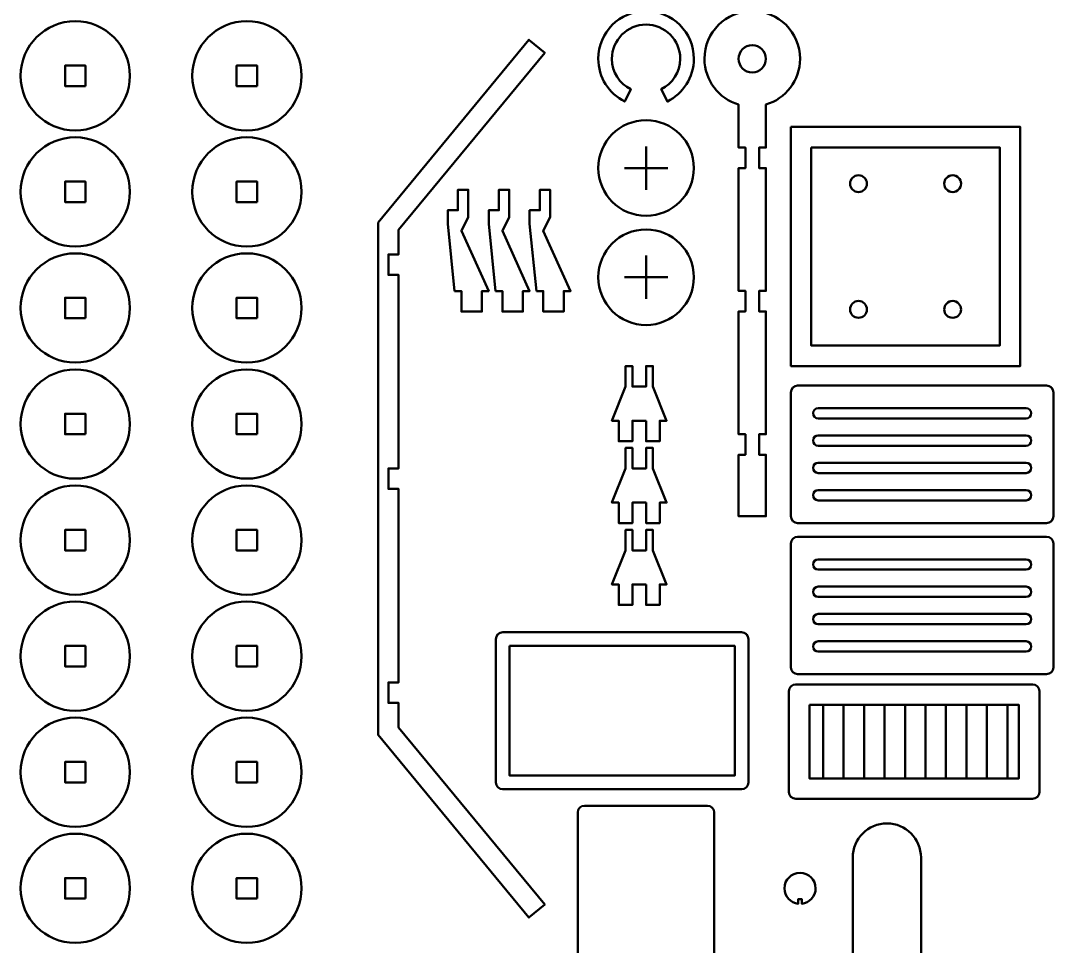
# Model space of a CAD drawing. Header units: inches. Extents: x 1117 to 1992, y -2324 to -585.
# Drawn here: x 1163.7 to 1315, y -1914.4 to -1778.9 of the extents above; entities that cross this region are included whole.
import ezdxf

# ---------------------------------------------------------------- set-up
doc = ezdxf.new("R2010")
doc.units = ezdxf.units.IN
doc.header["$MEASUREMENT"] = 0
doc.layers.add('Layer 1', color=7, linetype='Continuous')

# ---------------------------------------------------------------- blocks, each defined once
blk = doc.blocks.new('block 229')
at = {"layer": 'Layer 1', "color": 240, "lineweight": 50, "true_color": 0xec2227}
blk.add_lwpolyline([(1279.28, -1879.08), (1309.97, -1879.08), (1309.97, -1889.84), (1279.28, -1889.84), (1279.28, -1879.08)], dxfattribs=at)
at = {"layer": 'Layer 1', "color": 18, "lineweight": 50, "true_color": 0x010101}
for points in [[(1281.28, -1879.08), (1281.28, -1889.84)], [(1284.28, -1879.08), (1284.28, -1889.84)], [(1287.28, -1879.08), (1287.28, -1889.84)], [(1290.28, -1879.08), (1290.28, -1889.84)], [(1293.28, -1879.08), (1293.28, -1889.84)], [(1296.28, -1879.08), (1296.28, -1889.84)], [(1299.28, -1879.08), (1299.28, -1889.84)], [(1302.28, -1879.08), (1302.28, -1889.84)], [(1305.28, -1879.08), (1305.28, -1889.84)], [(1308.28, -1879.08), (1308.28, -1889.84)]]:
    blk.add_lwpolyline(points, dxfattribs=at)
blk.add_open_spline([(1312.97, -1891.84), (1312.97, -1892.39), (1312.52, -1892.84), (1311.97, -1892.84), (1311.97, -1892.84), (1277.28, -1892.84), (1277.28, -1892.84), (1276.73, -1892.84), (1276.28, -1892.39), (1276.28, -1891.84), (1276.28, -1891.84), (1276.28, -1877.08), (1276.28, -1877.08), (1276.28, -1876.53), (1276.73, -1876.08), (1277.28, -1876.08), (1277.28, -1876.08), (1311.97, -1876.08), (1311.97, -1876.08), (1312.52, -1876.08), (1312.97, -1876.53), (1312.97, -1877.08), (1312.97, -1877.08), (1312.97, -1891.84), (1312.97, -1891.84)], degree=3, knots=[0, 0, 0, 0, 1, 1, 1, 2, 2, 2, 3, 3, 3, 4, 4, 4, 5, 5, 5, 6, 6, 6, 7, 7, 7, 8, 8, 8, 8], dxfattribs=at)
blk = doc.blocks.new('block 233')
at = {"layer": 'Layer 1', "color": 240, "lineweight": 50, "true_color": 0xec2227}
for points in [[(1248.34, -1926.84), (1253.34, -1926.84), (1253.34, -1928.84), (1248.34, -1928.84), (1248.34, -1926.84)], [(1257.34, -1926.84), (1262.34, -1926.84), (1262.34, -1928.84), (1257.34, -1928.84), (1257.34, -1926.84)], [(1245.34, -1927.84), (1248.34, -1927.84)], [(1253.34, -1927.84), (1257.34, -1927.84)], [(1262.34, -1927.84), (1265.34, -1927.84)]]:
    blk.add_lwpolyline(points, dxfattribs=at)
at = {"layer": 'Layer 1', "color": 18, "lineweight": 50, "true_color": 0x010101}
blk.add_open_spline([(1265.34, -1894.84), (1265.34, -1894.29), (1264.89, -1893.84), (1264.34, -1893.84), (1264.34, -1893.84), (1246.34, -1893.84), (1246.34, -1893.84), (1245.79, -1893.84), (1245.34, -1894.28), (1245.34, -1894.84), (1245.34, -1894.84), (1245.34, -1960.84), (1245.34, -1960.84), (1245.34, -1961.39), (1245.79, -1961.84), (1246.34, -1961.84), (1246.34, -1961.84), (1264.34, -1961.84), (1264.34, -1961.84), (1264.89, -1961.84), (1265.34, -1961.39), (1265.34, -1960.84), (1265.34, -1960.84), (1265.34, -1894.84), (1265.34, -1894.84)], degree=3, knots=[0, 0, 0, 0, 1, 1, 1, 2, 2, 2, 3, 3, 3, 4, 4, 4, 5, 5, 5, 6, 6, 6, 7, 7, 7, 8, 8, 8, 8], dxfattribs=at)
blk = doc.blocks.new('block 235')
at = {"layer": 'Layer 1', "color": 240, "lineweight": 50, "true_color": 0xec2227}
for points in [[(1286.45, -1801.5), (1287.13, -1801.5), (1287.69, -1802.05), (1287.69, -1802.73), (1287.69, -1803.42), (1287.13, -1803.97), (1286.45, -1803.97), (1285.77, -1803.97), (1285.22, -1803.42), (1285.22, -1802.73), (1285.22, -1802.05), (1285.77, -1801.5), (1286.45, -1801.5)], [(1300.26, -1801.5), (1300.94, -1801.5), (1301.49, -1802.05), (1301.49, -1802.73), (1301.49, -1803.42), (1300.94, -1803.97), (1300.26, -1803.97), (1299.57, -1803.97), (1299.02, -1803.42), (1299.02, -1802.73), (1299.02, -1802.05), (1299.57, -1801.5), (1300.26, -1801.5)]]:
    blk.add_open_spline(points, degree=3, knots=[0, 0, 0, 0, 1, 1, 1, 2, 2, 2, 3, 3, 3, 4, 4, 4, 4], dxfattribs=at)
blk = doc.blocks.new('block 236')
at = {"layer": 'Layer 1', "color": 240, "lineweight": 50, "true_color": 0xec2227}
for points in [[(1286.45, -1819.91), (1287.13, -1819.91), (1287.69, -1820.47), (1287.69, -1821.15), (1287.69, -1821.83), (1287.13, -1822.38), (1286.45, -1822.38), (1285.77, -1822.38), (1285.22, -1821.83), (1285.22, -1821.15), (1285.22, -1820.47), (1285.77, -1819.91), (1286.45, -1819.91)], [(1300.26, -1819.91), (1300.94, -1819.91), (1301.49, -1820.47), (1301.49, -1821.15), (1301.49, -1821.83), (1300.94, -1822.38), (1300.26, -1822.38), (1299.57, -1822.38), (1299.02, -1821.83), (1299.02, -1821.15), (1299.02, -1820.47), (1299.57, -1819.91), (1300.26, -1819.91)]]:
    blk.add_open_spline(points, degree=3, knots=[0, 0, 0, 0, 1, 1, 1, 2, 2, 2, 3, 3, 3, 4, 4, 4, 4], dxfattribs=at)
blk = doc.blocks.new('block 234')
at = {"layer": 'Layer 1', "color": 18, "lineweight": 50, "true_color": 0x010101}
blk.add_lwpolyline([(1276.55, -1794.43), (1310.16, -1794.43), (1310.16, -1829.46), (1276.55, -1829.46), (1276.55, -1794.43)], dxfattribs=at)
at = {"layer": 'Layer 1', "color": 240, "lineweight": 50, "true_color": 0xec2227}
blk.add_lwpolyline([(1279.55, -1797.43), (1307.16, -1797.43), (1307.16, -1826.46), (1279.55, -1826.46), (1279.55, -1797.43)], dxfattribs=at)
at = {"layer": 'Layer 1'}
for name in ['block 235', 'block 236']:
    blk.add_blockref(name, (0, 0), dxfattribs=at)
blk = doc.blocks.new('block 237')
at = {"layer": 'Layer 1', "color": 240, "lineweight": 50, "true_color": 0xec2227}
blk.add_lwpolyline([(1235.34, -1870.44), (1268.34, -1870.44), (1268.34, -1889.44), (1235.34, -1889.44), (1235.34, -1870.44)], dxfattribs=at)
at = {"layer": 'Layer 1', "color": 18, "lineweight": 50, "true_color": 0x010101}
blk.add_open_spline([(1233.34, -1869.44), (1233.34, -1868.89), (1233.79, -1868.44), (1234.34, -1868.44), (1234.34, -1868.44), (1269.34, -1868.44), (1269.34, -1868.44), (1269.89, -1868.44), (1270.34, -1868.89), (1270.34, -1869.44), (1270.34, -1869.44), (1270.34, -1890.44), (1270.34, -1890.44), (1270.34, -1890.99), (1269.89, -1891.44), (1269.34, -1891.44), (1269.34, -1891.44), (1234.34, -1891.44), (1234.34, -1891.44), (1233.79, -1891.44), (1233.34, -1890.99), (1233.34, -1890.44), (1233.34, -1890.44), (1233.34, -1869.44), (1233.34, -1869.44)], degree=3, knots=[0, 0, 0, 0, 1, 1, 1, 2, 2, 2, 3, 3, 3, 4, 4, 4, 5, 5, 5, 6, 6, 6, 7, 7, 7, 8, 8, 8, 8], dxfattribs=at)
blk = doc.blocks.new('block 240')
at = {"layer": 'Layer 1', "color": 240, "lineweight": 50, "true_color": 0xec2227}
for points in [[(1255.34, -1797.27), (1255.34, -1803.62)], [(1252.16, -1800.44), (1258.51, -1800.44)]]:
    blk.add_lwpolyline(points, dxfattribs=at)
at = {"layer": 'Layer 1', "color": 18, "lineweight": 50, "true_color": 0x010101}
blk.add_open_spline([(1255.34, -1793.44), (1259.21, -1793.44), (1262.34, -1796.58), (1262.34, -1800.44), (1262.34, -1804.31), (1259.21, -1807.44), (1255.34, -1807.44), (1251.47, -1807.44), (1248.34, -1804.31), (1248.34, -1800.44), (1248.34, -1796.58), (1251.47, -1793.44), (1255.34, -1793.44)], degree=3, knots=[0, 0, 0, 0, 1, 1, 1, 2, 2, 2, 3, 3, 3, 4, 4, 4, 4], dxfattribs=at)
blk = doc.blocks.new('block 241')
at = {"layer": 'Layer 1', "color": 240, "lineweight": 50, "true_color": 0xec2227}
for points in [[(1255.34, -1813.27), (1255.34, -1819.62)], [(1252.16, -1816.44), (1258.51, -1816.44)]]:
    blk.add_lwpolyline(points, dxfattribs=at)
at = {"layer": 'Layer 1', "color": 18, "lineweight": 50, "true_color": 0x010101}
blk.add_open_spline([(1255.34, -1809.44), (1259.21, -1809.44), (1262.34, -1812.58), (1262.34, -1816.44), (1262.34, -1820.31), (1259.21, -1823.44), (1255.34, -1823.44), (1251.47, -1823.44), (1248.34, -1820.31), (1248.34, -1816.44), (1248.34, -1812.58), (1251.47, -1809.44), (1255.34, -1809.44)], degree=3, knots=[0, 0, 0, 0, 1, 1, 1, 2, 2, 2, 3, 3, 3, 4, 4, 4, 4], dxfattribs=at)

msp = doc.modelspace()

# ---------------------------------------------------------------- linework, layer by layer
at = {"layer": 'Layer 1', "color": 18, "lineweight": 50, "true_color": 0x010101}
for points in [[(1216.09, -1808.41), (1216.09, -1883.48), (1238.19, -1910.23), (1240.5, -1908.32), (1219.09, -1882.4), (1219.09, -1878.79), (1217.59, -1878.79), (1217.59, -1875.79), (1219.09, -1875.79), (1219.09, -1847.44), (1217.59, -1847.44), (1217.59, -1844.44), (1219.09, -1844.44), (1219.09, -1816.09), (1217.59, -1816.09), (1217.59, -1813.09), (1219.09, -1813.09), (1219.09, -1809.49), (1240.5, -1783.56), (1238.19, -1781.65), (1216.09, -1808.41)], [(1173.22, -1788.44), (1170.22, -1788.44), (1170.22, -1785.44), (1173.22, -1785.44), (1173.22, -1788.44)], [(1198.36, -1788.44), (1195.36, -1788.44), (1195.36, -1785.44), (1198.36, -1785.44), (1198.36, -1788.44)], [(1173.22, -1805.44), (1170.22, -1805.44), (1170.22, -1802.44), (1173.22, -1802.44), (1173.22, -1805.44)], [(1198.36, -1805.44), (1195.36, -1805.44), (1195.36, -1802.44), (1198.36, -1802.44), (1198.36, -1805.44)], [(1227.29, -1818.46), (1228.29, -1818.46), (1228.29, -1821.46), (1231.29, -1821.46), (1231.29, -1818.46), (1232.29, -1818.46), (1228.29, -1809.62), (1229.29, -1807.62), (1229.29, -1803.62), (1227.79, -1803.62), (1227.79, -1806.62), (1226.29, -1806.62), (1226.29, -1808.62), (1227.29, -1818.46)], [(1233.29, -1818.46), (1234.29, -1818.46), (1234.29, -1821.46), (1237.29, -1821.46), (1237.29, -1818.46), (1238.29, -1818.46), (1234.29, -1809.62), (1235.29, -1807.62), (1235.29, -1803.62), (1233.79, -1803.62), (1233.79, -1806.62), (1232.29, -1806.62), (1232.29, -1808.62), (1233.29, -1818.46)], [(1239.29, -1818.46), (1240.29, -1818.46), (1240.29, -1821.46), (1243.29, -1821.46), (1243.29, -1818.46), (1244.29, -1818.46), (1240.29, -1809.62), (1241.29, -1807.62), (1241.29, -1803.62), (1239.79, -1803.62), (1239.79, -1806.62), (1238.29, -1806.62), (1238.29, -1808.62), (1239.29, -1818.46)], [(1173.22, -1822.44), (1170.22, -1822.44), (1170.22, -1819.44), (1173.22, -1819.44), (1173.22, -1822.44)], [(1198.36, -1822.44), (1195.36, -1822.44), (1195.36, -1819.44), (1198.36, -1819.44), (1198.36, -1822.44)], [(1255.34, -1837.46), (1253.34, -1837.46), (1253.34, -1840.46), (1251.34, -1840.46), (1251.34, -1837.46), (1250.34, -1837.46), (1252.34, -1832.46), (1252.34, -1829.46), (1253.34, -1829.46), (1253.34, -1832.46), (1255.34, -1832.46), (1255.34, -1829.46), (1256.34, -1829.46), (1256.34, -1832.46), (1258.34, -1837.46), (1257.34, -1837.46), (1257.34, -1840.46), (1255.34, -1840.46), (1255.34, -1837.46)], [(1173.22, -1839.44), (1170.22, -1839.44), (1170.22, -1836.44), (1173.22, -1836.44), (1173.22, -1839.44)], [(1198.36, -1839.44), (1195.36, -1839.44), (1195.36, -1836.44), (1198.36, -1836.44), (1198.36, -1839.44)], [(1255.34, -1849.44), (1253.34, -1849.44), (1253.34, -1852.44), (1251.34, -1852.44), (1251.34, -1849.44), (1250.34, -1849.44), (1252.34, -1844.44), (1252.34, -1841.44), (1253.34, -1841.44), (1253.34, -1844.44), (1255.34, -1844.44), (1255.34, -1841.44), (1256.34, -1841.44), (1256.34, -1844.44), (1258.34, -1849.44), (1257.34, -1849.44), (1257.34, -1852.44), (1255.34, -1852.44), (1255.34, -1849.44)], [(1173.22, -1856.44), (1170.22, -1856.44), (1170.22, -1853.44), (1173.22, -1853.44), (1173.22, -1856.44)], [(1198.36, -1856.44), (1195.36, -1856.44), (1195.36, -1853.44), (1198.36, -1853.44), (1198.36, -1856.44)], [(1255.34, -1861.44), (1253.34, -1861.44), (1253.34, -1864.44), (1251.34, -1864.44), (1251.34, -1861.44), (1250.34, -1861.44), (1252.34, -1856.44), (1252.34, -1853.44), (1253.34, -1853.44), (1253.34, -1856.44), (1255.34, -1856.44), (1255.34, -1853.44), (1256.34, -1853.44), (1256.34, -1856.44), (1258.34, -1861.44), (1257.34, -1861.44), (1257.34, -1864.44), (1255.34, -1864.44), (1255.34, -1861.44)], [(1173.22, -1873.44), (1170.22, -1873.44), (1170.22, -1870.44), (1173.22, -1870.44), (1173.22, -1873.44)], [(1198.36, -1873.44), (1195.36, -1873.44), (1195.36, -1870.44), (1198.36, -1870.44), (1198.36, -1873.44)], [(1173.22, -1890.44), (1170.22, -1890.44), (1170.22, -1887.44), (1173.22, -1887.44), (1173.22, -1890.44)], [(1198.36, -1890.44), (1195.36, -1890.44), (1195.36, -1887.44), (1198.36, -1887.44), (1198.36, -1890.44)], [(1173.22, -1907.44), (1170.22, -1907.44), (1170.22, -1904.44), (1173.22, -1904.44), (1173.22, -1907.44)], [(1198.36, -1907.44), (1195.36, -1907.44), (1195.36, -1904.44), (1198.36, -1904.44), (1198.36, -1907.44)]]:
    msp.add_lwpolyline(points, dxfattribs=at)
for points, knots in [([(1255.34, -1777.44), (1251.47, -1777.44), (1248.34, -1780.58), (1248.34, -1784.44), (1248.34, -1787.18), (1249.92, -1789.55), (1252.21, -1790.7), (1252.21, -1790.7), (1253.11, -1788.91), (1253.11, -1788.91), (1251.47, -1788.09), (1250.34, -1786.4), (1250.34, -1784.44), (1250.34, -1781.69), (1252.58, -1779.44), (1255.34, -1779.44), (1258.1, -1779.44), (1260.34, -1781.68), (1260.34, -1784.44), (1260.34, -1786.4), (1259.21, -1788.09), (1257.57, -1788.91), (1257.57, -1788.91), (1258.47, -1790.7), (1258.47, -1790.7), (1260.76, -1789.55), (1262.34, -1787.18), (1262.34, -1784.44), (1262.34, -1780.58), (1259.21, -1777.44), (1255.34, -1777.44)], [0, 0, 0, 0, 1, 1, 1, 2, 2, 2, 3, 3, 3, 4, 4, 4, 5, 5, 5, 6, 6, 6, 7, 7, 7, 8, 8, 8, 9, 9, 9, 10, 10, 10, 10]), ([(1270.9, -1777.44), (1267.03, -1777.44), (1263.9, -1780.58), (1263.9, -1784.44), (1263.9, -1787.61), (1266.01, -1790.29), (1268.9, -1791.15), (1268.9, -1791.15), (1268.9, -1797.44), (1268.9, -1797.44), (1268.9, -1797.44), (1269.9, -1797.44), (1269.9, -1797.44), (1269.9, -1797.44), (1269.9, -1800.44), (1269.9, -1800.44), (1269.9, -1800.44), (1268.9, -1800.44), (1268.9, -1800.44), (1268.9, -1800.44), (1268.9, -1818.44), (1268.9, -1818.44), (1268.9, -1818.44), (1269.9, -1818.44), (1269.9, -1818.44), (1269.9, -1818.44), (1269.9, -1821.44), (1269.9, -1821.44), (1269.9, -1821.44), (1268.9, -1821.44), (1268.9, -1821.44), (1268.9, -1821.44), (1268.9, -1839.44), (1268.9, -1839.44), (1268.9, -1839.44), (1269.9, -1839.44), (1269.9, -1839.44), (1269.9, -1839.44), (1269.9, -1842.44), (1269.9, -1842.44), (1269.9, -1842.44), (1268.9, -1842.44), (1268.9, -1842.44), (1268.9, -1842.44), (1268.9, -1851.44), (1268.9, -1851.44), (1268.9, -1851.44), (1272.9, -1851.44), (1272.9, -1851.44), (1272.9, -1851.44), (1272.9, -1842.44), (1272.9, -1842.44), (1272.9, -1842.44), (1271.9, -1842.44), (1271.9, -1842.44), (1271.9, -1842.44), (1271.9, -1839.44), (1271.9, -1839.44), (1271.9, -1839.44), (1272.9, -1839.44), (1272.9, -1839.44), (1272.9, -1839.44), (1272.9, -1821.44), (1272.9, -1821.44), (1272.9, -1821.44), (1271.9, -1821.44), (1271.9, -1821.44), (1271.9, -1821.44), (1271.9, -1818.44), (1271.9, -1818.44), (1271.9, -1818.44), (1272.9, -1818.44), (1272.9, -1818.44), (1272.9, -1818.44), (1272.9, -1800.44), (1272.9, -1800.44), (1272.9, -1800.44), (1271.9, -1800.44), (1271.9, -1800.44), (1271.9, -1800.44), (1271.9, -1797.44), (1271.9, -1797.44), (1271.9, -1797.44), (1272.9, -1797.44), (1272.9, -1797.44), (1272.9, -1797.44), (1272.9, -1791.15), (1272.9, -1791.15), (1275.79, -1790.29), (1277.9, -1787.61), (1277.9, -1784.44), (1277.9, -1780.58), (1274.76, -1777.44), (1270.9, -1777.44)], [0, 0, 0, 0, 1, 1, 1, 2, 2, 2, 3, 3, 3, 4, 4, 4, 5, 5, 5, 6, 6, 6, 7, 7, 7, 8, 8, 8, 9, 9, 9, 10, 10, 10, 11, 11, 11, 12, 12, 12, 13, 13, 13, 14, 14, 14, 15, 15, 15, 16, 16, 16, 17, 17, 17, 18, 18, 18, 19, 19, 19, 20, 20, 20, 21, 21, 21, 22, 22, 22, 23, 23, 23, 24, 24, 24, 25, 25, 25, 26, 26, 26, 27, 27, 27, 28, 28, 28, 29, 29, 29, 30, 30, 30, 31, 31, 31, 31]), ([(1171.72, -1778.94), (1167.31, -1778.94), (1163.72, -1782.52), (1163.72, -1786.94), (1163.72, -1791.36), (1167.3, -1794.94), (1171.72, -1794.94), (1176.14, -1794.94), (1179.72, -1791.36), (1179.72, -1786.94), (1179.72, -1782.52), (1176.14, -1778.94), (1171.72, -1778.94)], [0, 0, 0, 0, 1, 1, 1, 2, 2, 2, 3, 3, 3, 4, 4, 4, 4]), ([(1196.86, -1778.94), (1192.44, -1778.94), (1188.86, -1782.52), (1188.86, -1786.94), (1188.86, -1791.36), (1192.44, -1794.94), (1196.86, -1794.94), (1201.28, -1794.94), (1204.86, -1791.36), (1204.86, -1786.94), (1204.86, -1782.52), (1201.28, -1778.94), (1196.86, -1778.94)], [0, 0, 0, 0, 1, 1, 1, 2, 2, 2, 3, 3, 3, 4, 4, 4, 4]), ([(1270.9, -1786.44), (1269.79, -1786.44), (1268.9, -1785.55), (1268.9, -1784.44), (1268.9, -1783.34), (1269.79, -1782.44), (1270.9, -1782.44), (1272, -1782.44), (1272.9, -1783.34), (1272.9, -1784.44), (1272.9, -1785.55), (1272, -1786.44), (1270.9, -1786.44)], [0, 0, 0, 0, 1, 1, 1, 2, 2, 2, 3, 3, 3, 4, 4, 4, 4]), ([(1171.72, -1795.94), (1167.31, -1795.94), (1163.72, -1799.52), (1163.72, -1803.94), (1163.72, -1808.36), (1167.3, -1811.94), (1171.72, -1811.94), (1176.14, -1811.94), (1179.72, -1808.36), (1179.72, -1803.94), (1179.72, -1799.52), (1176.14, -1795.94), (1171.72, -1795.94)], [0, 0, 0, 0, 1, 1, 1, 2, 2, 2, 3, 3, 3, 4, 4, 4, 4]), ([(1196.86, -1795.94), (1192.44, -1795.94), (1188.86, -1799.52), (1188.86, -1803.94), (1188.86, -1808.36), (1192.44, -1811.94), (1196.86, -1811.94), (1201.28, -1811.94), (1204.86, -1808.36), (1204.86, -1803.94), (1204.86, -1799.52), (1201.28, -1795.94), (1196.86, -1795.94)], [0, 0, 0, 0, 1, 1, 1, 2, 2, 2, 3, 3, 3, 4, 4, 4, 4]), ([(1171.72, -1812.94), (1167.31, -1812.94), (1163.72, -1816.52), (1163.72, -1820.94), (1163.72, -1825.36), (1167.3, -1828.94), (1171.72, -1828.94), (1176.14, -1828.94), (1179.72, -1825.36), (1179.72, -1820.94), (1179.72, -1816.52), (1176.14, -1812.94), (1171.72, -1812.94)], [0, 0, 0, 0, 1, 1, 1, 2, 2, 2, 3, 3, 3, 4, 4, 4, 4]), ([(1196.86, -1812.94), (1192.44, -1812.94), (1188.86, -1816.52), (1188.86, -1820.94), (1188.86, -1825.36), (1192.44, -1828.94), (1196.86, -1828.94), (1201.28, -1828.94), (1204.86, -1825.36), (1204.86, -1820.94), (1204.86, -1816.52), (1201.28, -1812.94), (1196.86, -1812.94)], [0, 0, 0, 0, 1, 1, 1, 2, 2, 2, 3, 3, 3, 4, 4, 4, 4]), ([(1171.72, -1829.94), (1167.31, -1829.94), (1163.72, -1833.52), (1163.72, -1837.94), (1163.72, -1842.36), (1167.3, -1845.94), (1171.72, -1845.94), (1176.14, -1845.94), (1179.72, -1842.36), (1179.72, -1837.94), (1179.72, -1833.52), (1176.14, -1829.94), (1171.72, -1829.94)], [0, 0, 0, 0, 1, 1, 1, 2, 2, 2, 3, 3, 3, 4, 4, 4, 4]), ([(1196.86, -1829.94), (1192.44, -1829.94), (1188.86, -1833.52), (1188.86, -1837.94), (1188.86, -1842.36), (1192.44, -1845.94), (1196.86, -1845.94), (1201.28, -1845.94), (1204.86, -1842.36), (1204.86, -1837.94), (1204.86, -1833.52), (1201.28, -1829.94), (1196.86, -1829.94)], [0, 0, 0, 0, 1, 1, 1, 2, 2, 2, 3, 3, 3, 4, 4, 4, 4]), ([(1314.01, -1832.3), (1314.01, -1832.3), (1277.55, -1832.3), (1277.55, -1832.3), (1277, -1832.3), (1276.55, -1832.75), (1276.55, -1833.3), (1276.55, -1833.3), (1276.55, -1851.44), (1276.55, -1851.44), (1276.55, -1851.99), (1277, -1852.44), (1277.55, -1852.44), (1277.55, -1852.44), (1314.01, -1852.44), (1314.01, -1852.44), (1314.56, -1852.44), (1315.01, -1851.99), (1315.01, -1851.44), (1315.01, -1851.44), (1315.01, -1833.3), (1315.01, -1833.3), (1315.01, -1832.75), (1314.56, -1832.3), (1314.01, -1832.3)], [0, 0, 0, 0, 1, 1, 1, 2, 2, 2, 3, 3, 3, 4, 4, 4, 5, 5, 5, 6, 6, 6, 7, 7, 7, 8, 8, 8, 8]), ([(1311.01, -1837.12), (1311.01, -1837.12), (1280.55, -1837.12), (1280.55, -1837.12), (1280.14, -1837.12), (1279.8, -1836.78), (1279.8, -1836.37), (1279.8, -1835.95), (1280.14, -1835.62), (1280.55, -1835.62), (1280.55, -1835.62), (1311.01, -1835.62), (1311.01, -1835.62), (1311.42, -1835.62), (1311.76, -1835.95), (1311.76, -1836.37), (1311.76, -1836.78), (1311.42, -1837.12), (1311.01, -1837.12)], [0, 0, 0, 0, 1, 1, 1, 2, 2, 2, 3, 3, 3, 4, 4, 4, 5, 5, 5, 6, 6, 6, 6]), ([(1311.01, -1841.12), (1311.01, -1841.12), (1280.55, -1841.12), (1280.55, -1841.12), (1280.14, -1841.12), (1279.8, -1840.78), (1279.8, -1840.37), (1279.8, -1839.95), (1280.14, -1839.62), (1280.55, -1839.62), (1280.55, -1839.62), (1311.01, -1839.62), (1311.01, -1839.62), (1311.42, -1839.62), (1311.76, -1839.95), (1311.76, -1840.37), (1311.76, -1840.78), (1311.42, -1841.12), (1311.01, -1841.12)], [0, 0, 0, 0, 1, 1, 1, 2, 2, 2, 3, 3, 3, 4, 4, 4, 5, 5, 5, 6, 6, 6, 6]), ([(1311.01, -1845.12), (1311.01, -1845.12), (1280.55, -1845.12), (1280.55, -1845.12), (1280.14, -1845.12), (1279.8, -1844.78), (1279.8, -1844.37), (1279.8, -1843.95), (1280.14, -1843.62), (1280.55, -1843.62), (1280.55, -1843.62), (1311.01, -1843.62), (1311.01, -1843.62), (1311.42, -1843.62), (1311.76, -1843.95), (1311.76, -1844.37), (1311.76, -1844.78), (1311.42, -1845.12), (1311.01, -1845.12)], [0, 0, 0, 0, 1, 1, 1, 2, 2, 2, 3, 3, 3, 4, 4, 4, 5, 5, 5, 6, 6, 6, 6]), ([(1171.72, -1846.94), (1167.31, -1846.94), (1163.72, -1850.52), (1163.72, -1854.94), (1163.72, -1859.36), (1167.3, -1862.94), (1171.72, -1862.94), (1176.14, -1862.94), (1179.72, -1859.36), (1179.72, -1854.94), (1179.72, -1850.52), (1176.14, -1846.94), (1171.72, -1846.94)], [0, 0, 0, 0, 1, 1, 1, 2, 2, 2, 3, 3, 3, 4, 4, 4, 4]), ([(1196.86, -1846.94), (1192.44, -1846.94), (1188.86, -1850.52), (1188.86, -1854.94), (1188.86, -1859.36), (1192.44, -1862.94), (1196.86, -1862.94), (1201.28, -1862.94), (1204.86, -1859.36), (1204.86, -1854.94), (1204.86, -1850.52), (1201.28, -1846.94), (1196.86, -1846.94)], [0, 0, 0, 0, 1, 1, 1, 2, 2, 2, 3, 3, 3, 4, 4, 4, 4]), ([(1311.01, -1849.12), (1311.01, -1849.12), (1280.55, -1849.12), (1280.55, -1849.12), (1280.14, -1849.12), (1279.8, -1848.78), (1279.8, -1848.37), (1279.8, -1847.96), (1280.14, -1847.62), (1280.55, -1847.62), (1280.55, -1847.62), (1311.01, -1847.62), (1311.01, -1847.62), (1311.42, -1847.62), (1311.76, -1847.96), (1311.76, -1848.37), (1311.76, -1848.78), (1311.42, -1849.12), (1311.01, -1849.12)], [0, 0, 0, 0, 1, 1, 1, 2, 2, 2, 3, 3, 3, 4, 4, 4, 5, 5, 5, 6, 6, 6, 6]), ([(1314.01, -1854.44), (1314.01, -1854.44), (1277.55, -1854.44), (1277.55, -1854.44), (1277, -1854.44), (1276.55, -1854.89), (1276.55, -1855.44), (1276.55, -1855.44), (1276.55, -1873.58), (1276.55, -1873.58), (1276.55, -1874.13), (1277, -1874.58), (1277.55, -1874.58), (1277.55, -1874.58), (1314.01, -1874.58), (1314.01, -1874.58), (1314.56, -1874.58), (1315.01, -1874.13), (1315.01, -1873.58), (1315.01, -1873.58), (1315.01, -1855.44), (1315.01, -1855.44), (1315.01, -1854.89), (1314.56, -1854.44), (1314.01, -1854.44)], [0, 0, 0, 0, 1, 1, 1, 2, 2, 2, 3, 3, 3, 4, 4, 4, 5, 5, 5, 6, 6, 6, 7, 7, 7, 8, 8, 8, 8]), ([(1311.01, -1859.26), (1311.01, -1859.26), (1280.55, -1859.26), (1280.55, -1859.26), (1280.14, -1859.26), (1279.8, -1858.93), (1279.8, -1858.51), (1279.8, -1858.1), (1280.14, -1857.76), (1280.55, -1857.76), (1280.55, -1857.76), (1311.01, -1857.76), (1311.01, -1857.76), (1311.42, -1857.76), (1311.76, -1858.1), (1311.76, -1858.51), (1311.76, -1858.93), (1311.42, -1859.26), (1311.01, -1859.26)], [0, 0, 0, 0, 1, 1, 1, 2, 2, 2, 3, 3, 3, 4, 4, 4, 5, 5, 5, 6, 6, 6, 6]), ([(1311.01, -1863.26), (1311.01, -1863.26), (1280.55, -1863.26), (1280.55, -1863.26), (1280.14, -1863.26), (1279.8, -1862.93), (1279.8, -1862.51), (1279.8, -1862.1), (1280.14, -1861.76), (1280.55, -1861.76), (1280.55, -1861.76), (1311.01, -1861.76), (1311.01, -1861.76), (1311.42, -1861.76), (1311.76, -1862.1), (1311.76, -1862.51), (1311.76, -1862.93), (1311.42, -1863.26), (1311.01, -1863.26)], [0, 0, 0, 0, 1, 1, 1, 2, 2, 2, 3, 3, 3, 4, 4, 4, 5, 5, 5, 6, 6, 6, 6]), ([(1171.72, -1863.94), (1167.31, -1863.94), (1163.72, -1867.52), (1163.72, -1871.94), (1163.72, -1876.36), (1167.3, -1879.94), (1171.72, -1879.94), (1176.14, -1879.94), (1179.72, -1876.36), (1179.72, -1871.94), (1179.72, -1867.52), (1176.14, -1863.94), (1171.72, -1863.94)], [0, 0, 0, 0, 1, 1, 1, 2, 2, 2, 3, 3, 3, 4, 4, 4, 4]), ([(1196.86, -1863.94), (1192.44, -1863.94), (1188.86, -1867.52), (1188.86, -1871.94), (1188.86, -1876.36), (1192.44, -1879.94), (1196.86, -1879.94), (1201.28, -1879.94), (1204.86, -1876.36), (1204.86, -1871.94), (1204.86, -1867.52), (1201.28, -1863.94), (1196.86, -1863.94)], [0, 0, 0, 0, 1, 1, 1, 2, 2, 2, 3, 3, 3, 4, 4, 4, 4]), ([(1311.01, -1867.26), (1311.01, -1867.26), (1280.55, -1867.26), (1280.55, -1867.26), (1280.14, -1867.26), (1279.8, -1866.93), (1279.8, -1866.51), (1279.8, -1866.1), (1280.14, -1865.76), (1280.55, -1865.76), (1280.55, -1865.76), (1311.01, -1865.76), (1311.01, -1865.76), (1311.42, -1865.76), (1311.76, -1866.1), (1311.76, -1866.51), (1311.76, -1866.93), (1311.42, -1867.26), (1311.01, -1867.26)], [0, 0, 0, 0, 1, 1, 1, 2, 2, 2, 3, 3, 3, 4, 4, 4, 5, 5, 5, 6, 6, 6, 6]), ([(1311.01, -1871.26), (1311.01, -1871.26), (1280.55, -1871.26), (1280.55, -1871.26), (1280.14, -1871.26), (1279.8, -1870.93), (1279.8, -1870.51), (1279.8, -1870.1), (1280.14, -1869.76), (1280.55, -1869.76), (1280.55, -1869.76), (1311.01, -1869.76), (1311.01, -1869.76), (1311.42, -1869.76), (1311.76, -1870.1), (1311.76, -1870.51), (1311.76, -1870.93), (1311.42, -1871.26), (1311.01, -1871.26)], [0, 0, 0, 0, 1, 1, 1, 2, 2, 2, 3, 3, 3, 4, 4, 4, 5, 5, 5, 6, 6, 6, 6]), ([(1171.72, -1880.94), (1167.31, -1880.94), (1163.72, -1884.52), (1163.72, -1888.94), (1163.72, -1893.36), (1167.3, -1896.94), (1171.72, -1896.94), (1176.14, -1896.94), (1179.72, -1893.36), (1179.72, -1888.94), (1179.72, -1884.52), (1176.14, -1880.94), (1171.72, -1880.94)], [0, 0, 0, 0, 1, 1, 1, 2, 2, 2, 3, 3, 3, 4, 4, 4, 4]), ([(1196.86, -1880.94), (1192.44, -1880.94), (1188.86, -1884.52), (1188.86, -1888.94), (1188.86, -1893.36), (1192.44, -1896.94), (1196.86, -1896.94), (1201.28, -1896.94), (1204.86, -1893.36), (1204.86, -1888.94), (1204.86, -1884.52), (1201.28, -1880.94), (1196.86, -1880.94)], [0, 0, 0, 0, 1, 1, 1, 2, 2, 2, 3, 3, 3, 4, 4, 4, 4]), ([(1295.62, -1928.44), (1295.62, -1931.2), (1293.38, -1933.44), (1290.62, -1933.44), (1287.86, -1933.44), (1285.62, -1931.2), (1285.62, -1928.44), (1285.62, -1928.44), (1285.62, -1901.44), (1285.62, -1901.44), (1285.62, -1898.68), (1287.86, -1896.44), (1290.62, -1896.44), (1293.38, -1896.44), (1295.62, -1898.68), (1295.62, -1901.44), (1295.62, -1901.44), (1295.62, -1928.44), (1295.62, -1928.44)], [0, 0, 0, 0, 1, 1, 1, 2, 2, 2, 3, 3, 3, 4, 4, 4, 5, 5, 5, 6, 6, 6, 6]), ([(1171.72, -1897.94), (1167.31, -1897.94), (1163.72, -1901.52), (1163.72, -1905.94), (1163.72, -1910.36), (1167.3, -1913.94), (1171.72, -1913.94), (1176.14, -1913.94), (1179.72, -1910.36), (1179.72, -1905.94), (1179.72, -1901.52), (1176.14, -1897.94), (1171.72, -1897.94)], [0, 0, 0, 0, 1, 1, 1, 2, 2, 2, 3, 3, 3, 4, 4, 4, 4]), ([(1196.86, -1897.94), (1192.44, -1897.94), (1188.86, -1901.52), (1188.86, -1905.94), (1188.86, -1910.36), (1192.44, -1913.94), (1196.86, -1913.94), (1201.28, -1913.94), (1204.86, -1910.36), (1204.86, -1905.94), (1204.86, -1901.52), (1201.28, -1897.94), (1196.86, -1897.94)], [0, 0, 0, 0, 1, 1, 1, 2, 2, 2, 3, 3, 3, 4, 4, 4, 4]), ([(1277.9, -1903.67), (1276.64, -1903.67), (1275.61, -1904.69), (1275.61, -1905.95), (1275.61, -1907.12), (1276.5, -1908.09), (1277.64, -1908.21), (1277.64, -1908.21), (1277.64, -1907.51), (1277.64, -1907.51), (1277.64, -1907.51), (1278.15, -1907.51), (1278.15, -1907.51), (1278.15, -1907.51), (1278.15, -1908.21), (1278.15, -1908.21), (1279.29, -1908.09), (1280.18, -1907.12), (1280.18, -1905.95), (1280.18, -1904.69), (1279.16, -1903.67), (1277.9, -1903.67)], [0, 0, 0, 0, 1, 1, 1, 2, 2, 2, 3, 3, 3, 4, 4, 4, 5, 5, 5, 6, 6, 6, 7, 7, 7, 7])]:
    msp.add_open_spline(points, degree=3, knots=knots, dxfattribs=at)

# ---------------------------------------------------------------- block references
at = {"layer": 'Layer 1'}
for name in ['block 240', 'block 234', 'block 241', 'block 237', 'block 229', 'block 233']:
    msp.add_blockref(name, (0, 0), dxfattribs=at)

doc.saveas('drawing.dxf')
